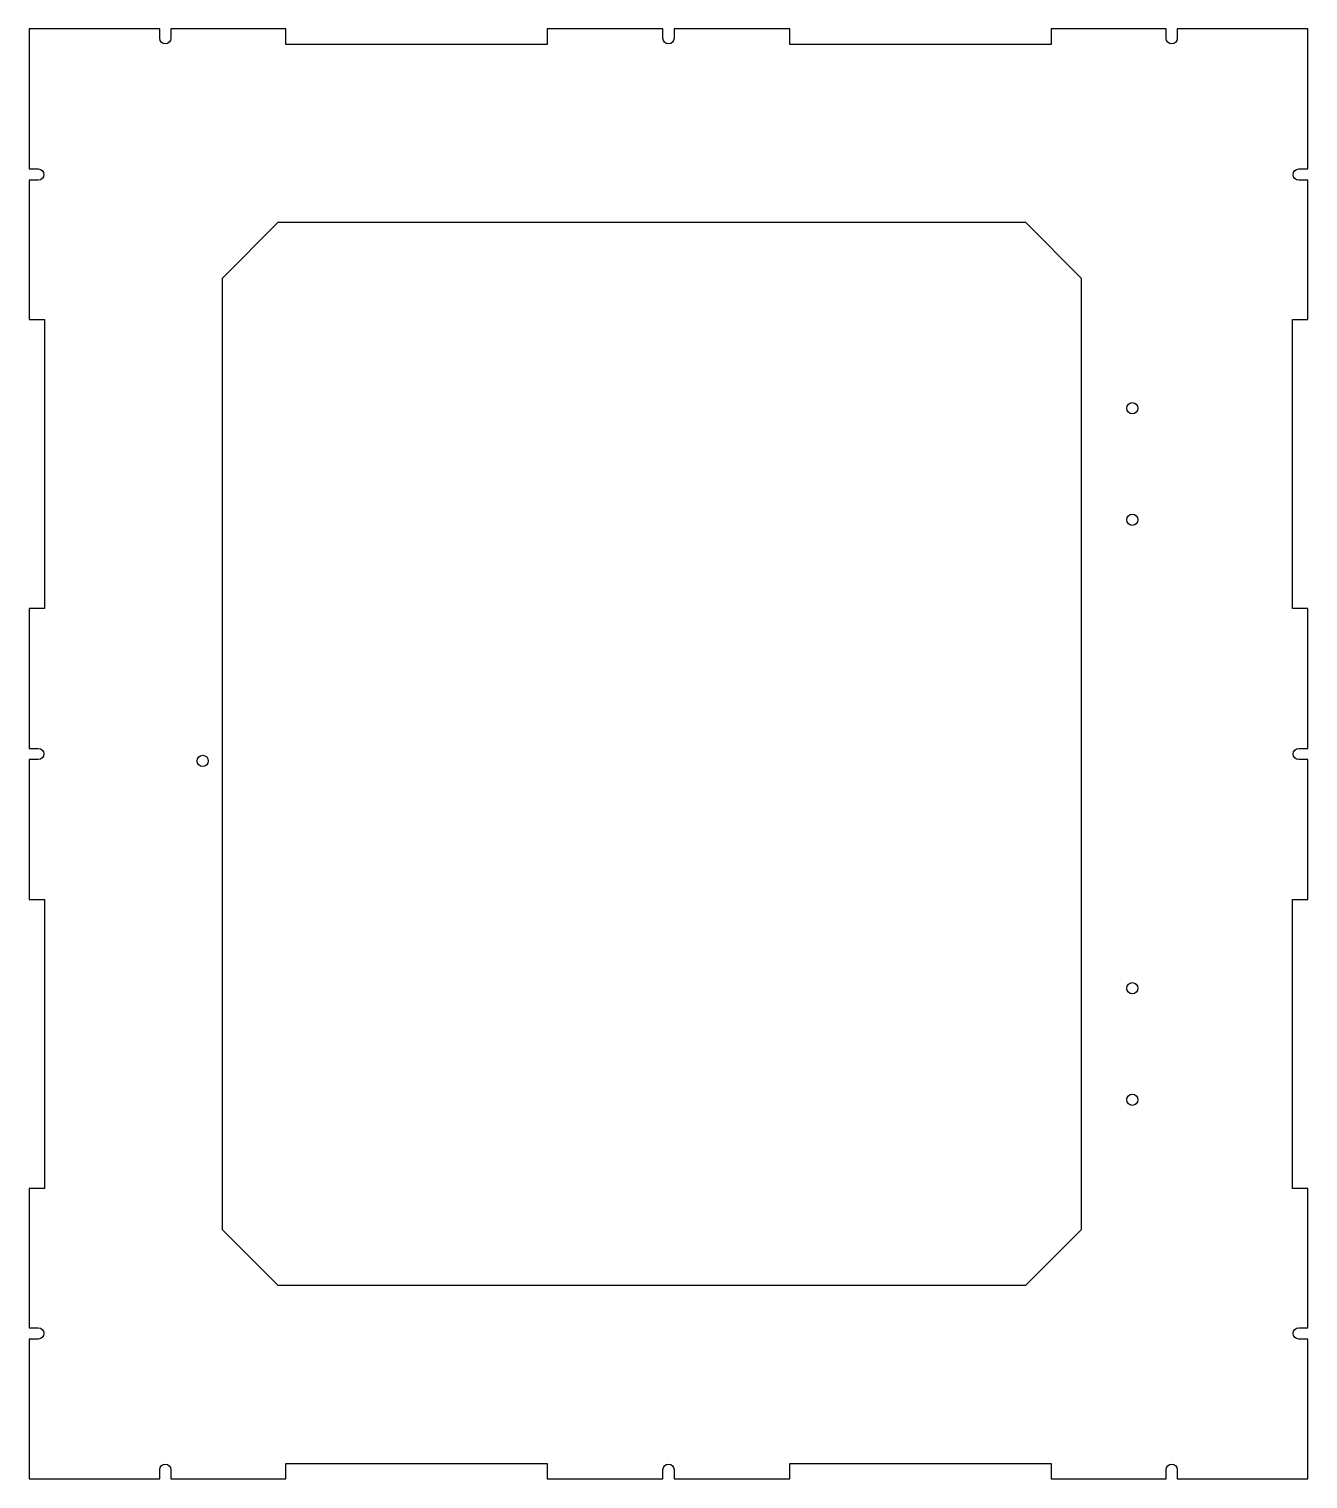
# Model space of a CAD drawing. Header units: millimetres. Extents: x -6 to 338, y -385 to 5.
import ezdxf

# ---------------------------------------------------------------- set-up
doc = ezdxf.new("R2010")
doc.units = ezdxf.units.MM

msp = doc.modelspace()

# ---------------------------------------------------------------- linework, layer by layer
msp.add_lwpolyline([(-3.5, -191.5), (-6, -191.5), (-6, -229.1), (-1.8, -229.1), (-1.8, -306.9), (-6, -306.9), (-6, -344.35), (-3.5, -344.35, -1), (-3.5, -347.35), (-6, -347.35), (-6, -385), (29.15, -385), (29.15, -382.5, -1), (32.15, -382.5), (32.15, -385), (63.1, -385), (63.1, -380.8), (133.4, -380.8), (133.4, -385), (164.5, -385), (164.5, -382.5, -1), (167.5, -382.5), (167.5, -385), (198.6, -385), (198.6, -380.8), (268.9, -380.8), (268.9, -385), (299.85, -385), (299.85, -382.5, -1), (302.85, -382.5), (302.85, -385), (338, -385), (338, -347.35), (335.5, -347.35, -1), (335.5, -344.35), (338, -344.35), (338, -306.9), (333.8, -306.9), (333.8, -229.1), (338, -229.1), (338, -191.5), (335.5, -191.5, -1), (335.5, -188.5), (338, -188.5), (338, -150.9), (333.8, -150.9), (333.8, -73.1), (338, -73.1), (338, -35.65), (335.5, -35.65, -1), (335.5, -32.65), (338, -32.65), (338, 5), (302.85, 5), (302.85, 2.5, -1), (299.85, 2.5), (299.85, 5), (268.9, 5), (268.9, 0.8), (198.6, 0.8), (198.6, 5), (167.5, 5), (167.5, 2.5, -1), (164.5, 2.5), (164.5, 5), (133.4, 5), (133.4, 0.8), (63.1, 0.8), (63.1, 5), (32.15, 5), (32.15, 2.5, -1), (29.15, 2.5), (29.15, 5), (-6, 5), (-6, -32.65), (-3.5, -32.65, -1), (-3.5, -35.65), (-6, -35.65), (-6, -73.1), (-1.8, -73.1), (-1.8, -150.9), (-6, -150.9), (-6, -188.5), (-3.5, -188.5, -1)], format="xyb", close=True)
msp.add_lwpolyline([(277, -62), (277, -318), (262, -333), (61, -333), (46, -318), (46, -62), (61, -47), (262, -47)], close=True)
for centre in [(290.75, -97), (290.75, -127), (40.73, -191.85), (290.75, -253), (290.75, -283)]:
    msp.add_circle(centre, 1.5)

doc.saveas('drawing.dxf')
